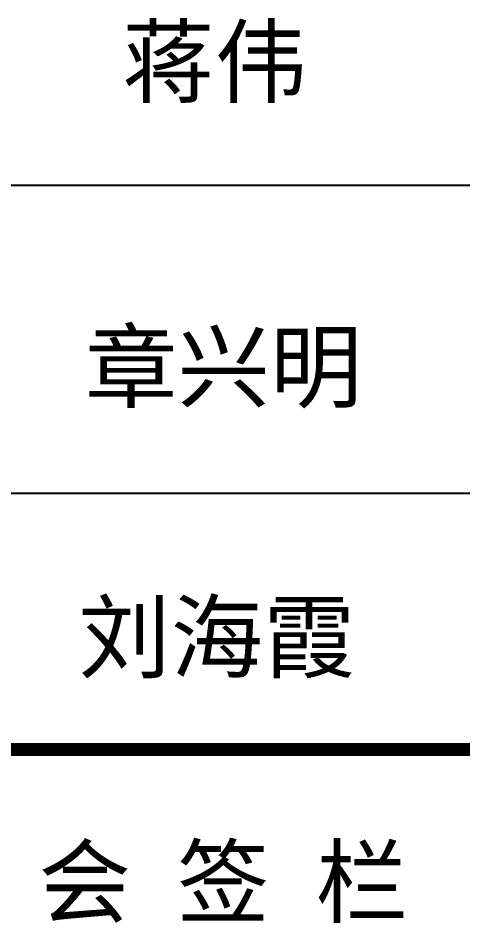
# Model space of a CAD drawing. Extents: x 1680110 to 2699828, y 269661 to 891349.
# Drawn here: x 2416011 to 2417737, y 666035 to 669548 of the extents above; entities that cross this region are included whole.
import ezdxf

# ---------------------------------------------------------------- set-up
doc = ezdxf.new("R2010")
doc.units = 0
doc.header["$LTSCALE"] = 1000
doc.header["$MEASUREMENT"] = 0
doc.layers.add('图框', color=4, linetype='Continuous')
doc.styles.add('STYLE-黑体', font='simhei.ttf')

# ---------------------------------------------------------------- blocks, each defined once
blk = doc.blocks.new('A$C31D40216')
at = {"layer": '图框', "color": 0}
for p, q in [((73.94488784112036, 40000.42901769746), (9087.79863213934, 40000.42901769746)), ((73.94488784112036, 38207.62901769299), (9087.79863213934, 38207.62901769299))]:
    blk.add_line(p, q, dxfattribs=at)
at = {"layer": '图框', "color": 0, "const_width": 75}
blk.add_lwpolyline([(73.94488784112036, 36713.62901769299), (9087.79863213934, 36713.62901769299)], dxfattribs=at)
at = {"layer": '图框', "color": 1, "style": 'STYLE-黑体'}
for s, p in [('蒋伟', (3949.325670730788, 40522.0026612221)), ('章兴明', (3733.203277533175, 38745.94395239066)), ('刘海霞', (3693.58028796711, 37171.15588945287))]:
    blk.add_text(s, height=394.415999994264, dxfattribs=at).set_placement(p)
at = {"layer": '图框', "color": 0, "style": 'STYLE-黑体'}
blk.add_text('会 签 栏', height=394.415999994264, dxfattribs=at).set_placement((3462.217526102439, 35746.07983468566))

msp = doc.modelspace()

# ---------------------------------------------------------------- block references
at = {"xscale": 0.6666666666666666, "yscale": 0.6666666666666666, "zscale": 0.6666666666666666}
msp.add_blockref('A$C31D40216', (2413781.538868364, 642232.3657472716), dxfattribs=at)

doc.saveas('drawing.dxf')
